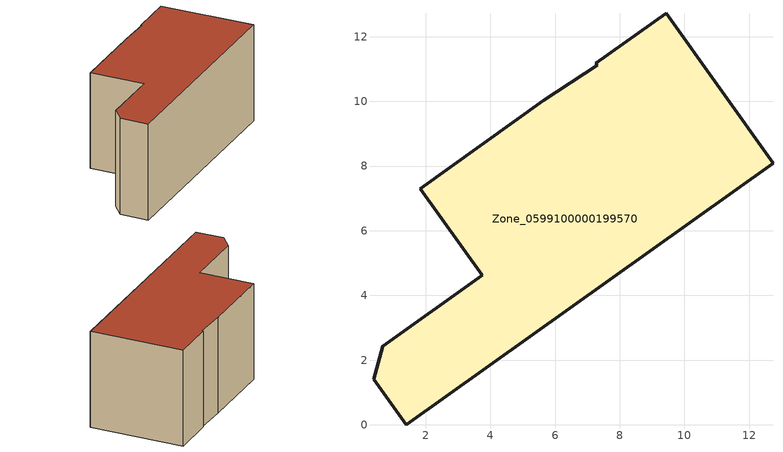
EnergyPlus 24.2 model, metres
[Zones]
Zone_0599100000199570
 floor ground (C_G): 1.83,7.3 5.65,10.03 7.3,11.11 7.26,11.18 9.43,12.73 12.74,8.1 1.39,0 0.38,1.41 0.67,2.43 3.74,4.62 z0
 wall outside (C_F): 1.39,0 12.74,8.1 9.43,12.73 7.26,11.18 7.3,11.11 5.65,10.03 1.83,7.3 3.74,4.62 0.67,2.43 0.38,1.41 1.39,0 z0:5.93
 roof outside (C_R): 5.65,10.03 1.83,7.3 3.74,4.62 0.67,2.43 0.38,1.41 1.39,0 12.74,8.1 9.43,12.73 7.26,11.18 7.3,11.11 z5.93
[BUILDING]
Pand.0599100000199570: North Axis=0; Terrain=City; Loads Convergence Tolerance Value=0.04; Temperature Convergence Tolerance Value=0.4; Solar Distribution=FullExterior; Maximum Number of Warmup Days=25; Minimum Number of Warmup Days=1
[Site:Location]
Rotterdam.The.Hague.AP_ZH_NLD Design_Conditions: Latitude=51.96; Longitude=4.45; Time Zone=1; Elevation=-4.5
[SITE:GROUNDTEMPERATURE:BUILDINGSURFACE]
18, 18, 18, 18, 18, 18, 18, 18, 18, 18, 18, 18
[MATERIAL] Thermal Absorptance=0.9; Solar Absorptance=0.7; Visible Absorptance=0.7
Name | Roughness | Thickness | Conductivity | Density | Specific Heat
G.TC.1975-1991 | MediumSmooth | 0.15 | 0.288461 | 540 | 1210
F.TC.1975-1991 | Rough | 0.3 | 0.230769 | 1920 | 840
R.TC.1975-1991 | MediumRough | 0.2 | 0.153846 | 1500 | 1000
[CONSTRUCTION]
C_G: G.TC.1975-1991
C_F: F.TC.1975-1991
C_R: R.TC.1975-1991
[ZONE]
Zone_0599100000199570: Type=1; Multiplier=1; Ceiling Height=Autocalculate; Volume=Autocalculate; Floor Area=autocalculate; Part of Total Floor Area=Yes
[ZONEINFILTRATION:DESIGNFLOWRATE]
Infil_Zone_0599100000199570: Zone or ZoneList or Space or SpaceList=Zone_0599100000199570; Schedule=AlwaysOn; Design Flow Rate Calculation Method=Flow/Area; Flow Rate per Floor Area=0.003; Constant Term Coefficient=1; Temperature Term Coefficient=0; Velocity Term Coefficient=0; Velocity Squared Term Coefficient=0
[HVACTEMPLATE:ZONE:IDEALLOADSAIRSYSTEM]
Zone_0599100000199570: Maximum Heating Supply Air Temperature=50; Minimum Cooling Supply Air Temperature=13; Maximum Heating Supply Air Humidity Ratio=0.0156; Minimum Cooling Supply Air Humidity Ratio=0.0077; Heating Limit=NoLimit; Cooling Limit=NoLimit; Dehumidification Control Type=ConstantSensibleHeatRatio; Cooling Sensible Heat Ratio=0.7; Dehumidification Setpoint=60; Humidification Control Type=None; Humidification Setpoint=30; Outdoor Air Method=None; Outdoor Air Flow Rate per Person=0.00944; Outdoor Air Flow Rate per Zone Floor Area=0; Outdoor Air Flow Rate per Zone=0; Demand Controlled Ventilation Type=None; Outdoor Air Economizer Type=NoEconomizer; Heat Recovery Type=None; Sensible Heat Recovery Effectiveness=0.7; Latent Heat Recovery Effectiveness=0.65
[ZONECONTROL:THERMOSTAT]
ThermostatControl_Zone_0599100000199570: Zone or ZoneList=Zone_0599100000199570; Control Type Schedule=DualSetpointControlType; Control 1=Thermostat_Zone_0599100000199570; Temperature Difference Between Cutout And Setpoint=0
[THERMOSTATSETPOINT:DUALSETPOINT]
Thermostat_Zone_0599100000199570: Heating Setpoint Temperature Schedule=HeatingSetpoint_Zone_0599100000199570; Cooling Setpoint Temperature Schedule=CoolingSetpoint_Zone_0599100000199570
[SCHEDULE:COMPACT]
HeatingSetpoint_Zone_0599100000199570: Through: 12/31, For: AllDays, Until: 24:00, 21
CoolingSetpoint_Zone_0599100000199570: Through: 12/31, For: AllDays, Until: 24:00, 24
DualSetpointControlType: Through: 12/31, For: AllDays, Until: 24:00, 4
AlwaysOn: Through: 12/31, For: AllDays, Until: 24:00, 1
